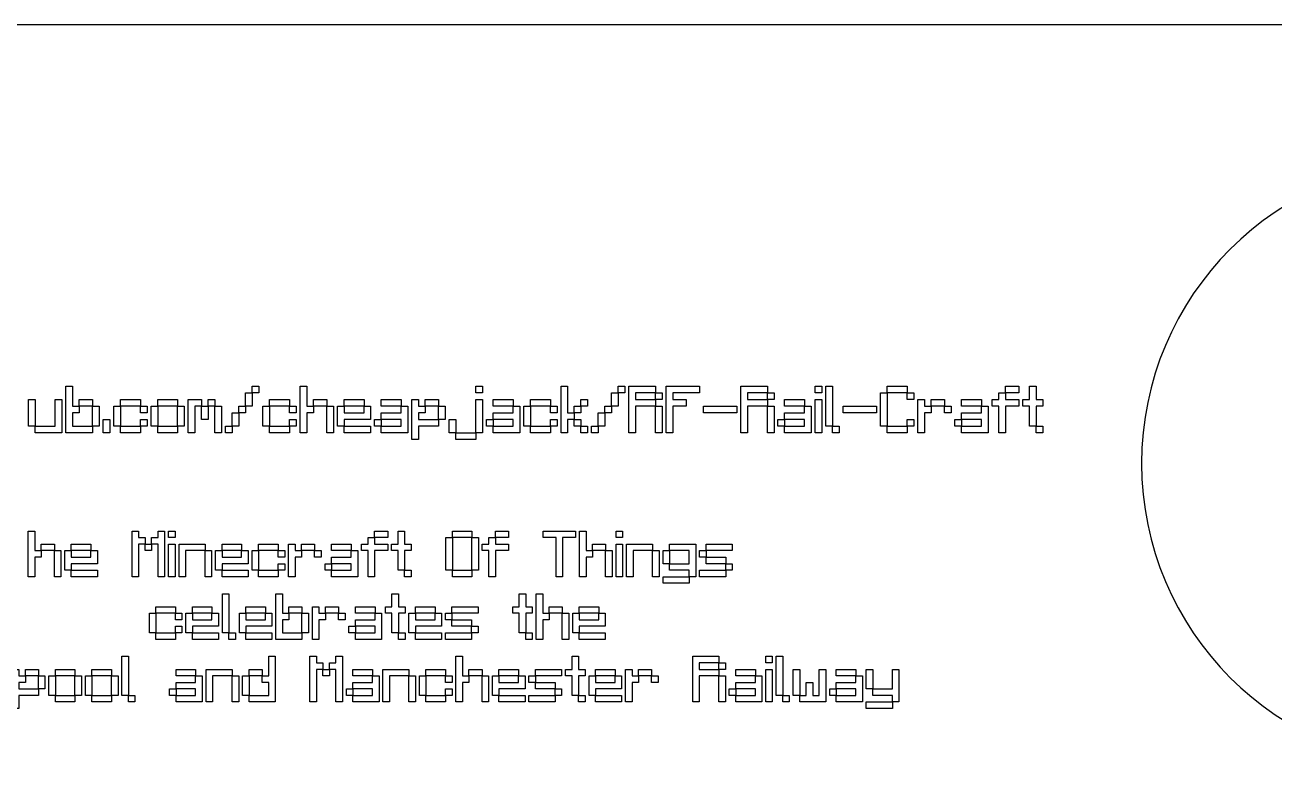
# Model space of a CAD drawing. Extents: x 133 to 733, y -330 to -30.
# Drawn here: x 370.8 to 608.8, y -174.2 to -29.6 of the extents above; entities that cross this region are included whole.
import ezdxf

# ---------------------------------------------------------------- set-up
doc = ezdxf.new("R2010")
doc.units = 0
doc.header["$MEASUREMENT"] = 0
doc.layers.add('LAYER_1', color=7, linetype='CONTINUOUS')

# ---------------------------------------------------------------- blocks, each defined once
blk = doc.blocks.new('BLOCK_2')
at = {"layer": 'LAYER_1', "color": 1}
blk.add_lwpolyline([(646.18, -244.11), (731.63, -329.56), (732.66, -329.56), (732.66, -29.56), (132.66, -29.56), (132.66, -329.56), (134.53, -329.56), (219.98, -244.11), (229.65, -244.11), (315.1, -329.56), (551.06, -329.56), (636.51, -244.11), (646.18, -244.11)], dxfattribs=at)

msp = doc.modelspace()

# ---------------------------------------------------------------- linework, layer by layer
at = {"layer": 'LAYER_1', "color": 5}
for points in [[(378.55, -107.3), (378.55, -98.42), (379.82, -98.42), (379.82, -102.22), (381.09, -102.22), (381.09, -103.49), (379.82, -103.49), (379.82, -106.03), (383.62, -106.03), (383.62, -107.3), (378.55, -107.3)], [(412.8, -102.22), (412.8, -99.69), (414.07, -99.69), (414.07, -102.22), (412.8, -102.22)], [(414.07, -99.69), (414.07, -98.42), (415.34, -98.42), (415.34, -99.69), (414.07, -99.69)], [(423.2, -107.3), (423.2, -98.42), (424.47, -98.42), (424.47, -102.22), (425.74, -102.22), (425.74, -103.49), (424.47, -103.49), (424.47, -107.3), (423.2, -107.3)], [(456.69, -99.69), (456.69, -98.42), (457.96, -98.42), (457.96, -99.69), (456.69, -99.69)], [(472.93, -107.3), (472.93, -98.42), (474.2, -98.42), (474.2, -103.49), (475.47, -103.49), (475.47, -104.76), (474.2, -104.76), (474.2, -107.3), (472.93, -107.3)], [(482.57, -102.22), (482.57, -99.69), (483.84, -99.69), (483.84, -102.22), (482.57, -102.22)], [(483.84, -99.69), (483.84, -98.42), (485.11, -98.42), (485.11, -99.69), (483.84, -99.69)], [(485.87, -107.3), (485.87, -98.42), (490.95, -98.42), (490.95, -99.69), (487.14, -99.69), (487.14, -100.95), (490.95, -100.95), (490.95, -102.22), (487.14, -102.22), (487.14, -107.3), (485.87, -107.3)], [(490.95, -100.95), (490.95, -99.69), (492.21, -99.69), (492.21, -100.95), (490.95, -100.95)], [(492.98, -107.3), (492.98, -98.42), (499.32, -98.42), (499.32, -99.69), (494.24, -99.69), (494.24, -100.95), (496.78, -100.95), (496.78, -102.22), (494.24, -102.22), (494.24, -107.3), (492.98, -107.3)], [(507.18, -107.3), (507.18, -98.42), (512.26, -98.42), (512.26, -99.69), (508.45, -99.69), (508.45, -100.95), (512.26, -100.95), (512.26, -102.22), (508.45, -102.22), (508.45, -107.3), (507.18, -107.3)], [(512.26, -100.95), (512.26, -99.69), (513.53, -99.69), (513.53, -100.95), (512.26, -100.95)], [(521.39, -99.69), (521.39, -98.42), (522.66, -98.42), (522.66, -99.69), (521.39, -99.69)], [(523.42, -106.03), (523.42, -98.42), (524.69, -98.42), (524.69, -106.03), (523.42, -106.03)], [(533.82, -106.03), (533.82, -99.69), (535.09, -99.69), (535.09, -106.03), (533.82, -106.03)], [(535.09, -99.69), (535.09, -98.42), (538.9, -98.42), (538.9, -99.69), (535.09, -99.69)], [(538.9, -100.95), (538.9, -99.69), (540.17, -99.69), (540.17, -100.95), (538.9, -100.95)], [(556.4, -107.3), (556.4, -102.22), (555.14, -102.22), (555.14, -100.95), (556.4, -100.95), (556.4, -99.69), (557.67, -99.69), (557.67, -100.95), (560.21, -100.95), (560.21, -102.22), (557.67, -102.22), (557.67, -107.3), (556.4, -107.3)], [(557.67, -99.69), (557.67, -98.42), (560.21, -98.42), (560.21, -99.69), (557.67, -99.69)], [(562.24, -106.03), (562.24, -102.22), (560.97, -102.22), (560.97, -100.95), (562.24, -100.95), (562.24, -98.42), (563.51, -98.42), (563.51, -100.95), (564.78, -100.95), (564.78, -102.22), (563.51, -102.22), (563.51, -106.03), (562.24, -106.03)], [(371.45, -106.03), (371.45, -100.95), (372.71, -100.95), (372.71, -106.03), (371.45, -106.03)], [(372.71, -107.3), (372.71, -106.03), (376.52, -106.03), (376.52, -100.95), (377.79, -100.95), (377.79, -107.3), (372.71, -107.3)], [(381.09, -102.22), (381.09, -100.95), (383.62, -100.95), (383.62, -102.22), (381.09, -102.22)], [(383.62, -106.03), (383.62, -102.22), (384.89, -102.22), (384.89, -106.03), (383.62, -106.03)], [(387.68, -106.03), (387.68, -102.22), (388.95, -102.22), (388.95, -106.03), (387.68, -106.03)], [(388.95, -102.22), (388.95, -100.95), (392.76, -100.95), (392.76, -102.22), (388.95, -102.22)], [(392.76, -103.49), (392.76, -102.22), (394.03, -102.22), (394.03, -103.49), (392.76, -103.49)], [(394.79, -106.03), (394.79, -102.22), (396.06, -102.22), (396.06, -106.03), (394.79, -106.03)], [(396.06, -102.22), (396.06, -100.95), (399.86, -100.95), (399.86, -102.22), (396.06, -102.22)], [(399.86, -106.03), (399.86, -102.22), (401.13, -102.22), (401.13, -106.03), (399.86, -106.03)], [(401.89, -107.3), (401.89, -100.95), (404.43, -100.95), (404.43, -102.22), (403.16, -102.22), (403.16, -107.3), (401.89, -107.3)], [(404.43, -104.76), (404.43, -102.22), (405.7, -102.22), (405.7, -104.76), (404.43, -104.76)], [(405.7, -102.22), (405.7, -100.95), (406.97, -100.95), (406.97, -102.22), (405.7, -102.22)], [(406.97, -107.3), (406.97, -102.22), (408.24, -102.22), (408.24, -107.3), (406.97, -107.3)], [(411.53, -103.49), (411.53, -102.22), (412.8, -102.22), (412.8, -103.49), (411.53, -103.49)], [(416.1, -106.03), (416.1, -102.22), (417.37, -102.22), (417.37, -106.03), (416.1, -106.03)], [(417.37, -102.22), (417.37, -100.95), (421.17, -100.95), (421.17, -102.22), (417.37, -102.22)], [(421.17, -103.49), (421.17, -102.22), (422.44, -102.22), (422.44, -103.49), (421.17, -103.49)], [(425.74, -102.22), (425.74, -100.95), (428.28, -100.95), (428.28, -102.22), (425.74, -102.22)], [(428.28, -107.3), (428.28, -102.22), (429.55, -102.22), (429.55, -107.3), (428.28, -107.3)], [(430.31, -106.03), (430.31, -102.22), (431.58, -102.22), (431.58, -103.49), (435.38, -103.49), (435.38, -102.22), (436.65, -102.22), (436.65, -104.76), (431.58, -104.76), (431.58, -106.03), (430.31, -106.03)], [(431.58, -102.22), (431.58, -100.95), (435.38, -100.95), (435.38, -102.22), (431.58, -102.22)], [(438.68, -102.22), (438.68, -100.95), (442.49, -100.95), (442.49, -102.22), (438.68, -102.22)], [(438.68, -107.3), (438.68, -106.03), (442.49, -106.03), (442.49, -104.76), (438.68, -104.76), (438.68, -103.49), (442.49, -103.49), (442.49, -102.22), (443.76, -102.22), (443.76, -107.3), (438.68, -107.3)], [(444.52, -108.57), (444.52, -100.95), (445.79, -100.95), (445.79, -102.22), (447.05, -102.22), (447.05, -103.49), (445.79, -103.49), (445.79, -104.76), (449.59, -104.76), (449.59, -106.03), (445.79, -106.03), (445.79, -108.57), (444.52, -108.57)], [(447.05, -102.22), (447.05, -100.95), (449.59, -100.95), (449.59, -102.22), (447.05, -102.22)], [(449.59, -104.76), (449.59, -102.22), (450.86, -102.22), (450.86, -104.76), (449.59, -104.76)], [(456.69, -107.3), (456.69, -100.95), (457.96, -100.95), (457.96, -107.3), (456.69, -107.3)], [(459.99, -102.22), (459.99, -100.95), (463.8, -100.95), (463.8, -102.22), (459.99, -102.22)], [(459.99, -107.3), (459.99, -106.03), (463.8, -106.03), (463.8, -104.76), (459.99, -104.76), (459.99, -103.49), (463.8, -103.49), (463.8, -102.22), (465.07, -102.22), (465.07, -107.3), (459.99, -107.3)], [(465.83, -106.03), (465.83, -102.22), (467.1, -102.22), (467.1, -106.03), (465.83, -106.03)], [(467.1, -102.22), (467.1, -100.95), (470.9, -100.95), (470.9, -102.22), (467.1, -102.22)], [(470.9, -103.49), (470.9, -102.22), (472.17, -102.22), (472.17, -103.49), (470.9, -103.49)], [(475.47, -103.49), (475.47, -102.22), (476.74, -102.22), (476.74, -103.49), (475.47, -103.49)], [(476.74, -102.22), (476.74, -100.95), (478.01, -100.95), (478.01, -102.22), (476.74, -102.22)], [(481.3, -103.49), (481.3, -102.22), (482.57, -102.22), (482.57, -103.49), (481.3, -103.49)], [(490.95, -107.3), (490.95, -102.22), (492.21, -102.22), (492.21, -107.3), (490.95, -107.3)], [(500.08, -103.49), (500.08, -102.22), (506.42, -102.22), (506.42, -103.49), (500.08, -103.49)], [(512.26, -107.3), (512.26, -102.22), (513.53, -102.22), (513.53, -107.3), (512.26, -107.3)], [(515.56, -102.22), (515.56, -100.95), (519.36, -100.95), (519.36, -102.22), (515.56, -102.22)], [(515.56, -107.3), (515.56, -106.03), (519.36, -106.03), (519.36, -104.76), (515.56, -104.76), (515.56, -103.49), (519.36, -103.49), (519.36, -102.22), (520.63, -102.22), (520.63, -107.3), (515.56, -107.3)], [(521.39, -107.3), (521.39, -100.95), (522.66, -100.95), (522.66, -107.3), (521.39, -107.3)], [(526.72, -103.49), (526.72, -102.22), (533.06, -102.22), (533.06, -103.49), (526.72, -103.49)], [(540.93, -107.3), (540.93, -100.95), (542.2, -100.95), (542.2, -102.22), (543.46, -102.22), (543.46, -103.49), (542.2, -103.49), (542.2, -107.3), (540.93, -107.3)], [(543.46, -102.22), (543.46, -100.95), (546, -100.95), (546, -102.22), (543.46, -102.22)], [(546, -103.49), (546, -102.22), (547.27, -102.22), (547.27, -103.49), (546, -103.49)], [(549.3, -102.22), (549.3, -100.95), (553.11, -100.95), (553.11, -102.22), (549.3, -102.22)], [(549.3, -107.3), (549.3, -106.03), (553.11, -106.03), (553.11, -104.76), (549.3, -104.76), (549.3, -103.49), (553.11, -103.49), (553.11, -102.22), (554.37, -102.22), (554.37, -107.3), (549.3, -107.3)], [(410.26, -106.03), (410.26, -103.49), (411.53, -103.49), (411.53, -106.03), (410.26, -106.03)], [(480.04, -106.03), (480.04, -103.49), (481.3, -103.49), (481.3, -106.03), (480.04, -106.03)], [(385.65, -107.3), (385.65, -104.76), (386.92, -104.76), (386.92, -107.3), (385.65, -107.3)], [(388.95, -107.3), (388.95, -106.03), (392.76, -106.03), (392.76, -107.3), (388.95, -107.3)], [(392.76, -106.03), (392.76, -104.76), (394.03, -104.76), (394.03, -106.03), (392.76, -106.03)], [(396.06, -107.3), (396.06, -106.03), (399.86, -106.03), (399.86, -107.3), (396.06, -107.3)], [(409, -107.3), (409, -106.03), (410.26, -106.03), (410.26, -107.3), (409, -107.3)], [(417.37, -107.3), (417.37, -106.03), (421.17, -106.03), (421.17, -107.3), (417.37, -107.3)], [(421.17, -106.03), (421.17, -104.76), (422.44, -104.76), (422.44, -106.03), (421.17, -106.03)], [(431.58, -107.3), (431.58, -106.03), (436.65, -106.03), (436.65, -107.3), (431.58, -107.3)], [(437.41, -106.03), (437.41, -104.76), (438.68, -104.76), (438.68, -106.03), (437.41, -106.03)], [(451.62, -107.3), (451.62, -104.76), (452.89, -104.76), (452.89, -107.3), (451.62, -107.3)], [(458.72, -106.03), (458.72, -104.76), (459.99, -104.76), (459.99, -106.03), (458.72, -106.03)], [(467.1, -107.3), (467.1, -106.03), (470.9, -106.03), (470.9, -107.3), (467.1, -107.3)], [(470.9, -106.03), (470.9, -104.76), (472.17, -104.76), (472.17, -106.03), (470.9, -106.03)], [(475.47, -106.03), (475.47, -104.76), (476.74, -104.76), (476.74, -106.03), (475.47, -106.03)], [(476.74, -107.3), (476.74, -106.03), (478.01, -106.03), (478.01, -107.3), (476.74, -107.3)], [(478.77, -107.3), (478.77, -106.03), (480.04, -106.03), (480.04, -107.3), (478.77, -107.3)], [(514.29, -106.03), (514.29, -104.76), (515.56, -104.76), (515.56, -106.03), (514.29, -106.03)], [(524.69, -107.3), (524.69, -106.03), (525.96, -106.03), (525.96, -107.3), (524.69, -107.3)], [(535.09, -107.3), (535.09, -106.03), (538.9, -106.03), (538.9, -107.3), (535.09, -107.3)], [(538.9, -106.03), (538.9, -104.76), (540.17, -104.76), (540.17, -106.03), (538.9, -106.03)], [(548.03, -106.03), (548.03, -104.76), (549.3, -104.76), (549.3, -106.03), (548.03, -106.03)], [(563.51, -107.3), (563.51, -106.03), (564.78, -106.03), (564.78, -107.3), (563.51, -107.3)], [(452.89, -108.57), (452.89, -107.3), (456.69, -107.3), (456.69, -108.57), (452.89, -108.57)], [(371.39, -134.7), (371.39, -126), (372.63, -126), (372.63, -129.73), (373.87, -129.73), (373.87, -130.97), (372.63, -130.97), (372.63, -134.7), (371.39, -134.7)], [(391.17, -134.7), (391.17, -126), (392.41, -126), (392.41, -127.24), (393.65, -127.24), (393.65, -128.49), (392.41, -128.49), (392.41, -134.7), (391.17, -134.7)], [(396.14, -134.7), (396.14, -128.49), (394.89, -128.49), (394.89, -127.24), (396.14, -127.24), (396.14, -126), (397.38, -126), (397.38, -134.7), (396.14, -134.7)], [(398.13, -127.24), (398.13, -126), (399.37, -126), (399.37, -127.24), (398.13, -127.24)], [(437.41, -127.24), (437.41, -126), (439.9, -126), (439.9, -127.24), (437.41, -127.24)], [(441.89, -133.46), (441.89, -129.73), (440.64, -129.73), (440.64, -128.49), (441.89, -128.49), (441.89, -126), (443.13, -126), (443.13, -128.49), (444.37, -128.49), (444.37, -129.73), (443.13, -129.73), (443.13, -133.46), (441.89, -133.46)], [(452.22, -127.24), (452.22, -126), (455.95, -126), (455.95, -127.24), (452.22, -127.24)], [(460.42, -127.24), (460.42, -126), (462.91, -126), (462.91, -127.24), (460.42, -127.24)], [(471.99, -134.7), (471.99, -127.24), (469.51, -127.24), (469.51, -126), (475.72, -126), (475.72, -127.24), (473.24, -127.24), (473.24, -134.7), (471.99, -134.7)], [(476.47, -134.7), (476.47, -126), (477.71, -126), (477.71, -129.73), (478.96, -129.73), (478.96, -130.97), (477.71, -130.97), (477.71, -134.7), (476.47, -134.7)], [(483.43, -127.24), (483.43, -126), (484.67, -126), (484.67, -127.24), (483.43, -127.24)], [(373.87, -129.73), (373.87, -128.49), (376.36, -128.49), (376.36, -129.73), (373.87, -129.73)], [(379.59, -129.73), (379.59, -128.49), (383.32, -128.49), (383.32, -129.73), (379.59, -129.73)], [(393.65, -129.73), (393.65, -128.49), (394.89, -128.49), (394.89, -129.73), (393.65, -129.73)], [(398.13, -134.7), (398.13, -128.49), (399.37, -128.49), (399.37, -134.7), (398.13, -134.7)], [(400.12, -134.7), (400.12, -128.49), (405.09, -128.49), (405.09, -129.73), (401.36, -129.73), (401.36, -134.7), (400.12, -134.7)], [(408.32, -129.73), (408.32, -128.49), (412.05, -128.49), (412.05, -129.73), (408.32, -129.73)], [(415.28, -129.73), (415.28, -128.49), (419.01, -128.49), (419.01, -129.73), (415.28, -129.73)], [(421, -134.7), (421, -128.49), (422.24, -128.49), (422.24, -129.73), (423.49, -129.73), (423.49, -130.97), (422.24, -130.97), (422.24, -134.7), (421, -134.7)], [(423.49, -129.73), (423.49, -128.49), (425.97, -128.49), (425.97, -129.73), (423.49, -129.73)], [(429.21, -129.73), (429.21, -128.49), (432.94, -128.49), (432.94, -129.73), (429.21, -129.73)], [(436.17, -134.7), (436.17, -129.73), (434.92, -129.73), (434.92, -128.49), (436.17, -128.49), (436.17, -127.24), (437.41, -127.24), (437.41, -128.49), (439.9, -128.49), (439.9, -129.73), (437.41, -129.73), (437.41, -134.7), (436.17, -134.7)], [(450.97, -133.46), (450.97, -127.24), (452.22, -127.24), (452.22, -133.46), (450.97, -133.46)], [(455.95, -133.46), (455.95, -127.24), (457.19, -127.24), (457.19, -133.46), (455.95, -133.46)], [(459.18, -134.7), (459.18, -129.73), (457.93, -129.73), (457.93, -128.49), (459.18, -128.49), (459.18, -127.24), (460.42, -127.24), (460.42, -128.49), (462.91, -128.49), (462.91, -129.73), (460.42, -129.73), (460.42, -134.7), (459.18, -134.7)], [(478.96, -129.73), (478.96, -128.49), (481.44, -128.49), (481.44, -129.73), (478.96, -129.73)], [(483.43, -134.7), (483.43, -128.49), (484.67, -128.49), (484.67, -134.7), (483.43, -134.7)], [(485.42, -134.7), (485.42, -128.49), (490.39, -128.49), (490.39, -129.73), (486.66, -129.73), (486.66, -134.7), (485.42, -134.7)], [(497.35, -134.7), (497.35, -133.46), (493.62, -133.46), (493.62, -132.22), (497.35, -132.22), (497.35, -129.73), (493.62, -129.73), (493.62, -128.49), (498.6, -128.49), (498.6, -134.7), (497.35, -134.7)], [(500.59, -129.73), (500.59, -128.49), (505.56, -128.49), (505.56, -129.73), (500.59, -129.73)], [(376.36, -134.7), (376.36, -129.73), (377.6, -129.73), (377.6, -134.7), (376.36, -134.7)], [(378.35, -133.46), (378.35, -129.73), (379.59, -129.73), (379.59, -130.97), (383.32, -130.97), (383.32, -129.73), (384.56, -129.73), (384.56, -132.22), (379.59, -132.22), (379.59, -133.46), (378.35, -133.46)], [(405.09, -134.7), (405.09, -129.73), (406.33, -129.73), (406.33, -134.7), (405.09, -134.7)], [(407.08, -133.46), (407.08, -129.73), (408.32, -129.73), (408.32, -130.97), (412.05, -130.97), (412.05, -129.73), (413.29, -129.73), (413.29, -132.22), (408.32, -132.22), (408.32, -133.46), (407.08, -133.46)], [(414.04, -133.46), (414.04, -129.73), (415.28, -129.73), (415.28, -133.46), (414.04, -133.46)], [(419.01, -130.97), (419.01, -129.73), (420.26, -129.73), (420.26, -130.97), (419.01, -130.97)], [(425.97, -130.97), (425.97, -129.73), (427.22, -129.73), (427.22, -130.97), (425.97, -130.97)], [(429.21, -134.7), (429.21, -133.46), (432.94, -133.46), (432.94, -132.22), (429.21, -132.22), (429.21, -130.97), (432.94, -130.97), (432.94, -129.73), (434.18, -129.73), (434.18, -134.7), (429.21, -134.7)], [(481.44, -134.7), (481.44, -129.73), (482.69, -129.73), (482.69, -134.7), (481.44, -134.7)], [(490.39, -134.7), (490.39, -129.73), (491.64, -129.73), (491.64, -134.7), (490.39, -134.7)], [(492.38, -132.22), (492.38, -129.73), (493.62, -129.73), (493.62, -132.22), (492.38, -132.22)], [(499.34, -130.97), (499.34, -129.73), (500.59, -129.73), (500.59, -130.97), (499.34, -130.97)], [(419.01, -133.46), (419.01, -132.22), (420.26, -132.22), (420.26, -133.46), (419.01, -133.46)], [(427.96, -133.46), (427.96, -132.22), (429.21, -132.22), (429.21, -133.46), (427.96, -133.46)], [(500.59, -132.22), (500.59, -130.97), (504.32, -130.97), (504.32, -132.22), (500.59, -132.22)], [(504.32, -133.46), (504.32, -132.22), (505.56, -132.22), (505.56, -133.46), (504.32, -133.46)], [(379.59, -134.7), (379.59, -133.46), (384.56, -133.46), (384.56, -134.7), (379.59, -134.7)], [(408.32, -134.7), (408.32, -133.46), (413.29, -133.46), (413.29, -134.7), (408.32, -134.7)], [(415.28, -134.7), (415.28, -133.46), (419.01, -133.46), (419.01, -134.7), (415.28, -134.7)], [(443.13, -134.7), (443.13, -133.46), (444.37, -133.46), (444.37, -134.7), (443.13, -134.7)], [(452.22, -134.7), (452.22, -133.46), (455.95, -133.46), (455.95, -134.7), (452.22, -134.7)], [(492.38, -135.95), (492.38, -134.7), (497.35, -134.7), (497.35, -135.95), (492.38, -135.95)], [(499.34, -134.7), (499.34, -133.46), (504.32, -133.46), (504.32, -134.7), (499.34, -134.7)], [(408.39, -145.39), (408.39, -137.94), (409.63, -137.94), (409.63, -145.39), (408.39, -145.39)], [(418.58, -146.64), (418.58, -137.94), (419.83, -137.94), (419.83, -141.66), (421.07, -141.66), (421.07, -142.91), (419.83, -142.91), (419.83, -145.39), (423.56, -145.39), (423.56, -146.64), (418.58, -146.64)], [(440.71, -145.39), (440.71, -141.66), (439.47, -141.66), (439.47, -140.42), (440.71, -140.42), (440.71, -137.94), (441.95, -137.94), (441.95, -140.42), (443.2, -140.42), (443.2, -141.66), (441.95, -141.66), (441.95, -145.39), (440.71, -145.39)], [(464.96, -145.39), (464.96, -141.66), (463.72, -141.66), (463.72, -140.42), (464.96, -140.42), (464.96, -137.94), (466.21, -137.94), (466.21, -140.42), (467.45, -140.42), (467.45, -141.66), (466.21, -141.66), (466.21, -145.39), (464.96, -145.39)], [(468.2, -146.64), (468.2, -137.94), (469.44, -137.94), (469.44, -141.66), (470.68, -141.66), (470.68, -142.91), (469.44, -142.91), (469.44, -146.64), (468.2, -146.64)], [(395.71, -141.66), (395.71, -140.42), (399.44, -140.42), (399.44, -141.66), (395.71, -141.66)], [(402.67, -141.66), (402.67, -140.42), (406.4, -140.42), (406.4, -141.66), (402.67, -141.66)], [(412.86, -141.66), (412.86, -140.42), (416.59, -140.42), (416.59, -141.66), (412.86, -141.66)], [(421.07, -141.66), (421.07, -140.42), (423.56, -140.42), (423.56, -141.66), (421.07, -141.66)], [(425.54, -146.64), (425.54, -140.42), (426.79, -140.42), (426.79, -141.66), (428.03, -141.66), (428.03, -142.91), (426.79, -142.91), (426.79, -146.64), (425.54, -146.64)], [(428.03, -141.66), (428.03, -140.42), (430.52, -140.42), (430.52, -141.66), (428.03, -141.66)], [(433.75, -141.66), (433.75, -140.42), (437.48, -140.42), (437.48, -141.66), (433.75, -141.66)], [(445.19, -141.66), (445.19, -140.42), (448.92, -140.42), (448.92, -141.66), (445.19, -141.66)], [(452.15, -141.66), (452.15, -140.42), (457.12, -140.42), (457.12, -141.66), (452.15, -141.66)], [(470.68, -141.66), (470.68, -140.42), (473.17, -140.42), (473.17, -141.66), (470.68, -141.66)], [(476.4, -141.66), (476.4, -140.42), (480.13, -140.42), (480.13, -141.66), (476.4, -141.66)], [(394.47, -145.39), (394.47, -141.66), (395.71, -141.66), (395.71, -145.39), (394.47, -145.39)], [(399.44, -142.91), (399.44, -141.66), (400.68, -141.66), (400.68, -142.91), (399.44, -142.91)], [(401.43, -145.39), (401.43, -141.66), (402.67, -141.66), (402.67, -142.91), (406.4, -142.91), (406.4, -141.66), (407.64, -141.66), (407.64, -144.15), (402.67, -144.15), (402.67, -145.39), (401.43, -145.39)], [(411.62, -145.39), (411.62, -141.66), (412.86, -141.66), (412.86, -142.91), (416.59, -142.91), (416.59, -141.66), (417.84, -141.66), (417.84, -144.15), (412.86, -144.15), (412.86, -145.39), (411.62, -145.39)], [(423.56, -145.39), (423.56, -141.66), (424.8, -141.66), (424.8, -145.39), (423.56, -145.39)], [(430.52, -142.91), (430.52, -141.66), (431.76, -141.66), (431.76, -142.91), (430.52, -142.91)], [(433.75, -146.64), (433.75, -145.39), (437.48, -145.39), (437.48, -144.15), (433.75, -144.15), (433.75, -142.91), (437.48, -142.91), (437.48, -141.66), (438.72, -141.66), (438.72, -146.64), (433.75, -146.64)], [(443.94, -145.39), (443.94, -141.66), (445.19, -141.66), (445.19, -142.91), (448.92, -142.91), (448.92, -141.66), (450.16, -141.66), (450.16, -144.15), (445.19, -144.15), (445.19, -145.39), (443.94, -145.39)], [(450.91, -142.91), (450.91, -141.66), (452.15, -141.66), (452.15, -142.91), (450.91, -142.91)], [(473.17, -146.64), (473.17, -141.66), (474.41, -141.66), (474.41, -146.64), (473.17, -146.64)], [(475.16, -145.39), (475.16, -141.66), (476.4, -141.66), (476.4, -142.91), (480.13, -142.91), (480.13, -141.66), (481.37, -141.66), (481.37, -144.15), (476.4, -144.15), (476.4, -145.39), (475.16, -145.39)], [(399.44, -145.39), (399.44, -144.15), (400.68, -144.15), (400.68, -145.39), (399.44, -145.39)], [(432.51, -145.39), (432.51, -144.15), (433.75, -144.15), (433.75, -145.39), (432.51, -145.39)], [(452.15, -144.15), (452.15, -142.91), (455.88, -142.91), (455.88, -144.15), (452.15, -144.15)], [(455.88, -145.39), (455.88, -144.15), (457.12, -144.15), (457.12, -145.39), (455.88, -145.39)], [(395.71, -146.64), (395.71, -145.39), (399.44, -145.39), (399.44, -146.64), (395.71, -146.64)], [(402.67, -146.64), (402.67, -145.39), (407.64, -145.39), (407.64, -146.64), (402.67, -146.64)], [(409.63, -146.64), (409.63, -145.39), (410.88, -145.39), (410.88, -146.64), (409.63, -146.64)], [(412.86, -146.64), (412.86, -145.39), (417.84, -145.39), (417.84, -146.64), (412.86, -146.64)], [(441.95, -146.64), (441.95, -145.39), (443.2, -145.39), (443.2, -146.64), (441.95, -146.64)], [(445.19, -146.64), (445.19, -145.39), (450.16, -145.39), (450.16, -146.64), (445.19, -146.64)], [(450.91, -146.64), (450.91, -145.39), (455.88, -145.39), (455.88, -146.64), (450.91, -146.64)], [(466.21, -146.64), (466.21, -145.39), (467.45, -145.39), (467.45, -146.64), (466.21, -146.64)], [(476.4, -146.64), (476.4, -145.39), (481.37, -145.39), (481.37, -146.64), (476.4, -146.64)], [(389.23, -157.33), (389.23, -149.87), (390.48, -149.87), (390.48, -157.33), (389.23, -157.33)], [(413.49, -158.57), (413.49, -157.33), (417.22, -157.33), (417.22, -154.84), (415.97, -154.84), (415.97, -153.6), (417.22, -153.6), (417.22, -149.87), (418.46, -149.87), (418.46, -158.57), (413.49, -158.57)], [(425.06, -158.57), (425.06, -149.87), (426.3, -149.87), (426.3, -151.11), (427.55, -151.11), (427.55, -152.36), (426.3, -152.36), (426.3, -158.57), (425.06, -158.57)], [(430.03, -158.57), (430.03, -152.36), (428.79, -152.36), (428.79, -151.11), (430.03, -151.11), (430.03, -149.87), (431.27, -149.87), (431.27, -158.57), (430.03, -158.57)], [(452.91, -158.57), (452.91, -149.87), (454.15, -149.87), (454.15, -153.6), (455.39, -153.6), (455.39, -154.84), (454.15, -154.84), (454.15, -158.57), (452.91, -158.57)], [(475.03, -157.33), (475.03, -153.6), (473.79, -153.6), (473.79, -152.36), (475.03, -152.36), (475.03, -149.87), (476.28, -149.87), (476.28, -152.36), (477.52, -152.36), (477.52, -153.6), (476.28, -153.6), (476.28, -157.33), (475.03, -157.33)], [(498.04, -158.57), (498.04, -149.87), (503.02, -149.87), (503.02, -151.11), (499.29, -151.11), (499.29, -152.36), (503.02, -152.36), (503.02, -153.6), (499.29, -153.6), (499.29, -158.57), (498.04, -158.57)], [(511.97, -151.11), (511.97, -149.87), (513.21, -149.87), (513.21, -151.11), (511.97, -151.11)], [(513.96, -157.33), (513.96, -149.87), (515.2, -149.87), (515.2, -157.33), (513.96, -157.33)], [(368.35, -159.82), (368.35, -152.36), (369.59, -152.36), (369.59, -153.6), (370.83, -153.6), (370.83, -154.84), (369.59, -154.84), (369.59, -156.09), (373.32, -156.09), (373.32, -157.33), (369.59, -157.33), (369.59, -159.82), (368.35, -159.82)], [(370.83, -153.6), (370.83, -152.36), (373.32, -152.36), (373.32, -153.6), (370.83, -153.6)], [(376.55, -153.6), (376.55, -152.36), (380.28, -152.36), (380.28, -153.6), (376.55, -153.6)], [(383.51, -153.6), (383.51, -152.36), (387.24, -152.36), (387.24, -153.6), (383.51, -153.6)], [(399.56, -153.6), (399.56, -152.36), (403.29, -152.36), (403.29, -153.6), (399.56, -153.6)], [(405.28, -158.57), (405.28, -152.36), (410.25, -152.36), (410.25, -153.6), (406.52, -153.6), (406.52, -158.57), (405.28, -158.57)], [(413.49, -153.6), (413.49, -152.36), (415.97, -152.36), (415.97, -153.6), (413.49, -153.6)], [(427.55, -153.6), (427.55, -152.36), (428.79, -152.36), (428.79, -153.6), (427.55, -153.6)], [(433.26, -153.6), (433.26, -152.36), (436.99, -152.36), (436.99, -153.6), (433.26, -153.6)], [(438.98, -158.57), (438.98, -152.36), (443.95, -152.36), (443.95, -153.6), (440.23, -153.6), (440.23, -158.57), (438.98, -158.57)], [(447.19, -153.6), (447.19, -152.36), (450.92, -152.36), (450.92, -153.6), (447.19, -153.6)], [(455.39, -153.6), (455.39, -152.36), (457.88, -152.36), (457.88, -153.6), (455.39, -153.6)], [(461.11, -153.6), (461.11, -152.36), (464.84, -152.36), (464.84, -153.6), (461.11, -153.6)], [(468.07, -153.6), (468.07, -152.36), (473.05, -152.36), (473.05, -153.6), (468.07, -153.6)], [(479.51, -153.6), (479.51, -152.36), (483.24, -152.36), (483.24, -153.6), (479.51, -153.6)], [(485.23, -158.57), (485.23, -152.36), (486.47, -152.36), (486.47, -153.6), (487.71, -153.6), (487.71, -154.84), (486.47, -154.84), (486.47, -158.57), (485.23, -158.57)], [(487.71, -153.6), (487.71, -152.36), (490.2, -152.36), (490.2, -153.6), (487.71, -153.6)], [(503.02, -152.36), (503.02, -151.11), (504.26, -151.11), (504.26, -152.36), (503.02, -152.36)], [(506.25, -153.6), (506.25, -152.36), (509.98, -152.36), (509.98, -153.6), (506.25, -153.6)], [(511.97, -158.57), (511.97, -152.36), (513.21, -152.36), (513.21, -158.57), (511.97, -158.57)], [(517.19, -157.33), (517.19, -152.36), (518.43, -152.36), (518.43, -157.33), (517.19, -157.33)], [(518.43, -158.57), (518.43, -157.33), (519.68, -157.33), (519.68, -154.84), (520.92, -154.84), (520.92, -157.33), (522.16, -157.33), (522.16, -152.36), (523.4, -152.36), (523.4, -158.57), (518.43, -158.57)], [(525.39, -153.6), (525.39, -152.36), (529.12, -152.36), (529.12, -153.6), (525.39, -153.6)], [(531.11, -156.09), (531.11, -152.36), (532.36, -152.36), (532.36, -156.09), (531.11, -156.09)], [(536.09, -158.57), (536.09, -157.33), (532.36, -157.33), (532.36, -156.09), (536.09, -156.09), (536.09, -152.36), (537.33, -152.36), (537.33, -158.57), (536.09, -158.57)], [(373.32, -156.09), (373.32, -153.6), (374.56, -153.6), (374.56, -156.09), (373.32, -156.09)], [(375.31, -157.33), (375.31, -153.6), (376.55, -153.6), (376.55, -157.33), (375.31, -157.33)], [(380.28, -157.33), (380.28, -153.6), (381.53, -153.6), (381.53, -157.33), (380.28, -157.33)], [(382.27, -157.33), (382.27, -153.6), (383.51, -153.6), (383.51, -157.33), (382.27, -157.33)], [(387.24, -157.33), (387.24, -153.6), (388.49, -153.6), (388.49, -157.33), (387.24, -157.33)], [(399.56, -158.57), (399.56, -157.33), (403.29, -157.33), (403.29, -156.09), (399.56, -156.09), (399.56, -154.84), (403.29, -154.84), (403.29, -153.6), (404.54, -153.6), (404.54, -158.57), (399.56, -158.57)], [(410.25, -158.57), (410.25, -153.6), (411.5, -153.6), (411.5, -158.57), (410.25, -158.57)], [(412.24, -157.33), (412.24, -153.6), (413.49, -153.6), (413.49, -157.33), (412.24, -157.33)], [(433.26, -158.57), (433.26, -157.33), (436.99, -157.33), (436.99, -156.09), (433.26, -156.09), (433.26, -154.84), (436.99, -154.84), (436.99, -153.6), (438.24, -153.6), (438.24, -158.57), (433.26, -158.57)], [(443.95, -158.57), (443.95, -153.6), (445.2, -153.6), (445.2, -158.57), (443.95, -158.57)], [(445.94, -157.33), (445.94, -153.6), (447.19, -153.6), (447.19, -157.33), (445.94, -157.33)], [(450.92, -154.84), (450.92, -153.6), (452.16, -153.6), (452.16, -154.84), (450.92, -154.84)], [(457.88, -158.57), (457.88, -153.6), (459.12, -153.6), (459.12, -158.57), (457.88, -158.57)], [(459.87, -157.33), (459.87, -153.6), (461.11, -153.6), (461.11, -154.84), (464.84, -154.84), (464.84, -153.6), (466.08, -153.6), (466.08, -156.09), (461.11, -156.09), (461.11, -157.33), (459.87, -157.33)], [(466.83, -154.84), (466.83, -153.6), (468.07, -153.6), (468.07, -154.84), (466.83, -154.84)], [(478.27, -157.33), (478.27, -153.6), (479.51, -153.6), (479.51, -154.84), (483.24, -154.84), (483.24, -153.6), (484.48, -153.6), (484.48, -156.09), (479.51, -156.09), (479.51, -157.33), (478.27, -157.33)], [(490.2, -154.84), (490.2, -153.6), (491.44, -153.6), (491.44, -154.84), (490.2, -154.84)], [(503.02, -158.57), (503.02, -153.6), (504.26, -153.6), (504.26, -158.57), (503.02, -158.57)], [(506.25, -158.57), (506.25, -157.33), (509.98, -157.33), (509.98, -156.09), (506.25, -156.09), (506.25, -154.84), (509.98, -154.84), (509.98, -153.6), (511.22, -153.6), (511.22, -158.57), (506.25, -158.57)], [(525.39, -158.57), (525.39, -157.33), (529.12, -157.33), (529.12, -156.09), (525.39, -156.09), (525.39, -154.84), (529.12, -154.84), (529.12, -153.6), (530.37, -153.6), (530.37, -158.57), (525.39, -158.57)], [(398.32, -157.33), (398.32, -156.09), (399.56, -156.09), (399.56, -157.33), (398.32, -157.33)], [(432.02, -157.33), (432.02, -156.09), (433.26, -156.09), (433.26, -157.33), (432.02, -157.33)], [(450.92, -157.33), (450.92, -156.09), (452.16, -156.09), (452.16, -157.33), (450.92, -157.33)], [(468.07, -156.09), (468.07, -154.84), (471.8, -154.84), (471.8, -156.09), (468.07, -156.09)], [(471.8, -157.33), (471.8, -156.09), (473.05, -156.09), (473.05, -157.33), (471.8, -157.33)], [(505.01, -157.33), (505.01, -156.09), (506.25, -156.09), (506.25, -157.33), (505.01, -157.33)], [(524.15, -157.33), (524.15, -156.09), (525.39, -156.09), (525.39, -157.33), (524.15, -157.33)], [(376.55, -158.57), (376.55, -157.33), (380.28, -157.33), (380.28, -158.57), (376.55, -158.57)], [(383.51, -158.57), (383.51, -157.33), (387.24, -157.33), (387.24, -158.57), (383.51, -158.57)], [(390.48, -158.57), (390.48, -157.33), (391.72, -157.33), (391.72, -158.57), (390.48, -158.57)], [(447.19, -158.57), (447.19, -157.33), (450.92, -157.33), (450.92, -158.57), (447.19, -158.57)], [(461.11, -158.57), (461.11, -157.33), (466.08, -157.33), (466.08, -158.57), (461.11, -158.57)], [(466.83, -158.57), (466.83, -157.33), (471.8, -157.33), (471.8, -158.57), (466.83, -158.57)], [(476.28, -158.57), (476.28, -157.33), (477.52, -157.33), (477.52, -158.57), (476.28, -158.57)], [(479.51, -158.57), (479.51, -157.33), (484.48, -157.33), (484.48, -158.57), (479.51, -158.57)], [(515.2, -158.57), (515.2, -157.33), (516.44, -157.33), (516.44, -158.57), (515.2, -158.57)], [(531.11, -159.82), (531.11, -158.57), (536.09, -158.57), (536.09, -159.82), (531.11, -159.82)]]:
    msp.add_lwpolyline(points, dxfattribs=at)
at = {"layer": 'LAYER_1', "color": 3}
msp.add_open_spline([(699.09, -113.11), (699.09, -145.01), (673.24, -170.86), (641.34, -170.86), (609.45, -170.86), (583.59, -145.01), (583.59, -113.11), (583.59, -81.22), (609.45, -55.36), (641.34, -55.36), (673.24, -55.36), (699.09, -81.22), (699.09, -113.11)], degree=3, knots=[0, 0, 0, 0, 1, 1, 1, 2, 2, 2, 3, 3, 3, 4, 4, 4, 4], dxfattribs=at)

# ---------------------------------------------------------------- block references
at = {"layer": 'LAYER_1'}
msp.add_blockref('BLOCK_2', (0, 0), dxfattribs=at)

doc.saveas('drawing.dxf')
